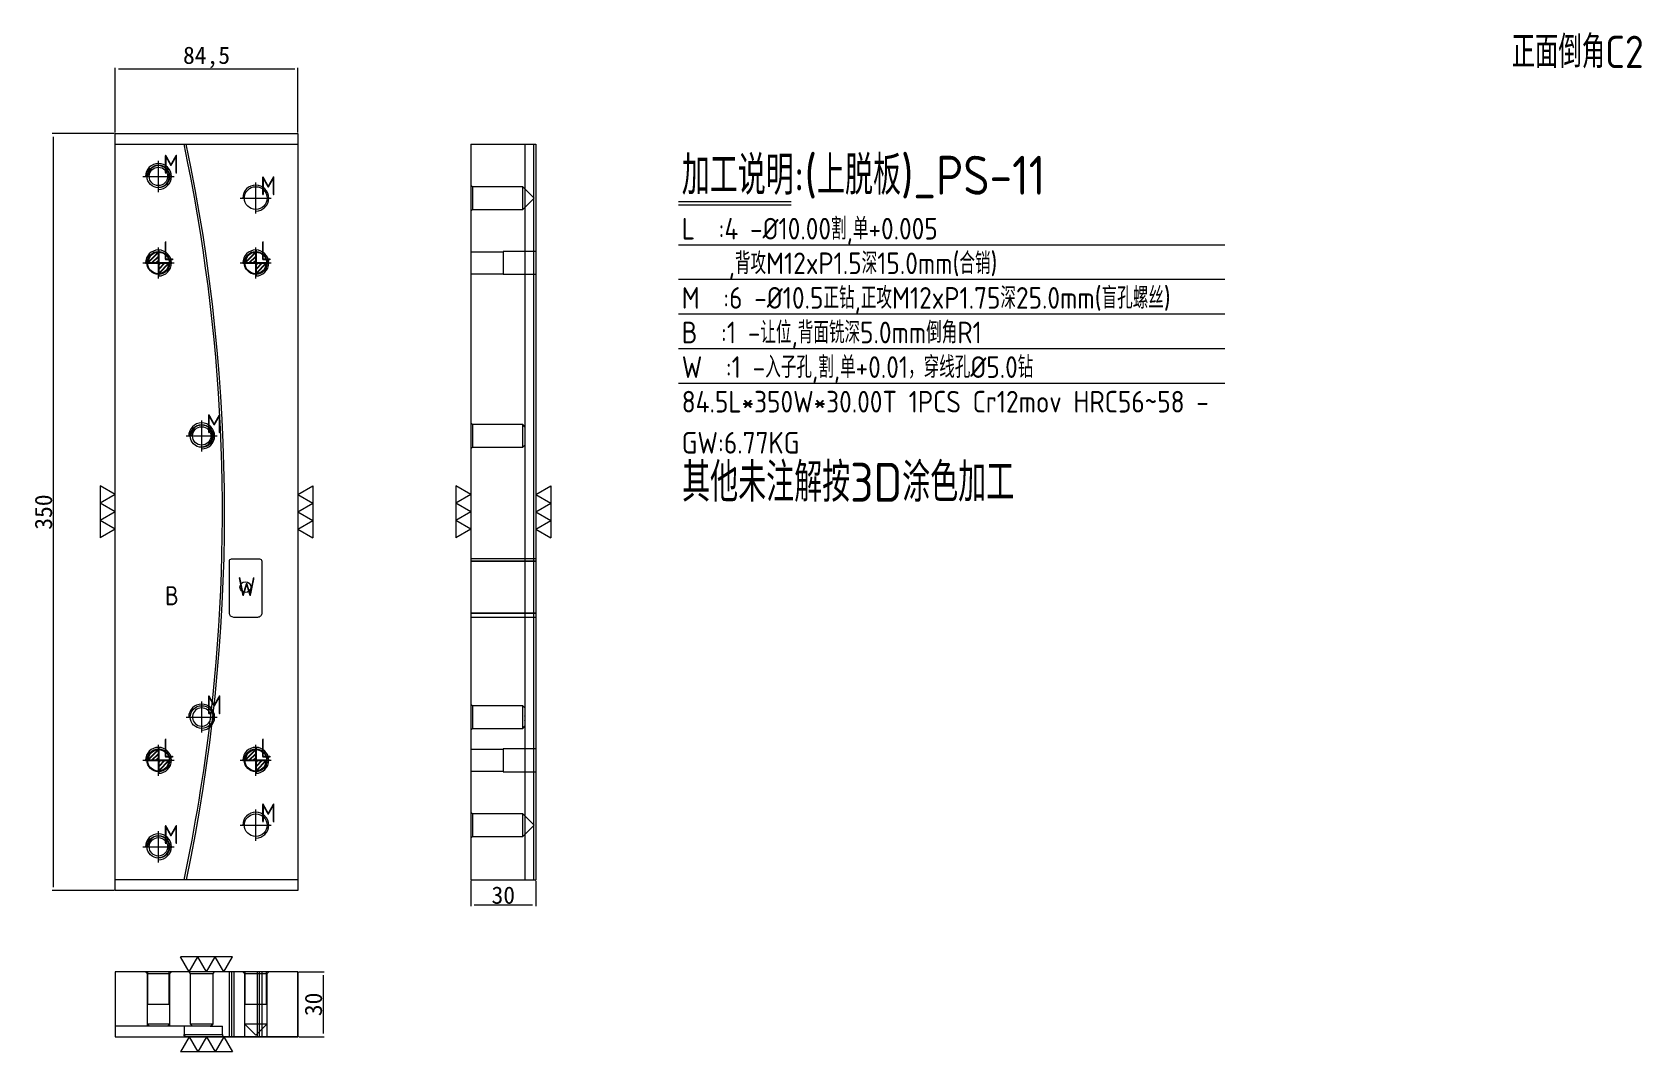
# Model space of a CAD drawing. Header units: millimetres. Extents: x 17249 to 17994, y 49855 to 50326.
import ezdxf

# ---------------------------------------------------------------- set-up
doc = ezdxf.new("R2010")
doc.units = ezdxf.units.MM
doc.linetypes.add('CENTER', pattern=[0])
doc.linetypes.add('DASHED', pattern=[0])
doc.layers.add('dim', color=4, linetype='Continuous')
doc.layers.add('PS', color=7, linetype='Continuous', true_color=0xffffff)
doc.layers.add('U1', color=7, linetype='Continuous', true_color=0xffffff)
doc.styles.add('_PUG_ERP', font='txt')
doc.styles.add('gbenor', font='gbenor.shx', dxfattribs={"bigfont": 'gbcbig'})
doc.dimstyles.new('_PUG_ERP', dxfattribs={"dimtxt": 8, "dimasz": 1.5, "dimexe": 0.5, "dimexo": 0.5, "dimgap": 0.5, "dimtad": 1, "dimtxsty": '_PUG_ERP', "dimblk": 'CLOSEDBLANK', "dimcen": 0, "dimclrd": 4, "dimclre": 4, "dimclrt": 3, "dimazin": 3, "dimtfac": 1, "dimtmove": 0, "dimatfit": 3, "dimldrblk": 'CLOSEDBLANK', "dimlwd": 9, "dimlwe": 9})

# ---------------------------------------------------------------- blocks, each defined once
blk = doc.blocks.new('*D1268')
at = {"layer": 'Defpoints', "color": 0}
for p in [(17372.22, 49891.69), (17372.22, 49861.69), (17383.92, 49861.69)]:
    blk.add_point(p, dxfattribs=at)
at = {"layer": 'dim', "color": 4, "lineweight": 9}
for p, q in [((17372.72, 49891.69), (17384.42, 49891.69)), ((17383.92, 49890.19), (17383.92, 49863.19)), ((17372.72, 49861.69), (17384.42, 49861.69))]:
    blk.add_line(p, q, dxfattribs=at)
at = {"layer": 'dim', "color": 3, "lineweight": 18, "insert": (17379.42, 49876.69), "char_height": 8, "attachment_point": 5, "rotation": 90, "style": '_PUG_ERP'}
blk.add_mtext('30', dxfattribs=at)
blk = doc.blocks.new('_ClosedBlank')
blk = doc.blocks.new('*D1269')
at = {"layer": 'Defpoints', "color": 0}
for p in [(17452.19, 49934.36), (17482.19, 49934.36), (17482.19, 49922.66)]:
    blk.add_point(p, dxfattribs=at)
at = {"layer": 'dim', "color": 4, "lineweight": 9}
for p, q in [((17452.19, 49933.86), (17452.19, 49922.16)), ((17482.19, 49933.86), (17482.19, 49922.16)), ((17453.69, 49922.66), (17480.69, 49922.66))]:
    blk.add_line(p, q, dxfattribs=at)
at = {"layer": 'dim', "color": 3, "lineweight": 18, "insert": (17467.19, 49927.16), "char_height": 8, "attachment_point": 5, "style": '_PUG_ERP'}
blk.add_mtext('30', dxfattribs=at)
blk = doc.blocks.new('pg_hx_L0')
at = {"color": 230}
for p, q in [((-0.6, 0), (0.6, 0)), ((-0.5, -0.003), (0, 0.497)), ((-0.3, 0), (0, 0.3)), ((-0.1, 0), (0, 0.1)), ((0, 0.6), (0, -0.6)), ((0.5, 0.003), (0, -0.497)), ((0.1, 0), (0, -0.1)), ((0.3, 0), (0, -0.3))]:
    blk.add_line(p, q, dxfattribs=at)
for start, end in [(90, 180), (270, 0)]:
    blk.add_arc((0, 0), 0.5, start, end, dxfattribs=at)
blk = doc.blocks.new('pg_hx_LLL0')
blk.add_blockref('pg_hx_L0', (0, 0))
blk = doc.blocks.new('*D1270')
at = {"layer": 'Defpoints', "color": 0}
for p in [(17287.72, 50279.36), (17259.09, 49929.36), (17287.72, 49929.36)]:
    blk.add_point(p, dxfattribs=at)
at = {"layer": 'dim', "color": 4, "lineweight": 9}
for p, q in [((17287.22, 50279.36), (17258.59, 50279.36)), ((17259.09, 50277.86), (17259.09, 49930.86)), ((17287.22, 49929.36), (17258.59, 49929.36))]:
    blk.add_line(p, q, dxfattribs=at)
at = {"layer": 'dim', "color": 3, "lineweight": 18, "insert": (17254.59, 50104.36), "char_height": 8, "attachment_point": 5, "rotation": 90, "style": '_PUG_ERP'}
blk.add_mtext('350', dxfattribs=at)
blk = doc.blocks.new('*D1271')
at = {"layer": 'Defpoints', "color": 0}
for p in [(17372.22, 50309.34), (17287.72, 50279.36), (17372.22, 50279.36)]:
    blk.add_point(p, dxfattribs=at)
at = {"layer": 'dim', "color": 4, "lineweight": 9}
for p, q in [((17287.72, 50279.86), (17287.72, 50309.84)), ((17289.22, 50309.34), (17370.72, 50309.34)), ((17372.22, 50279.86), (17372.22, 50309.84))]:
    blk.add_line(p, q, dxfattribs=at)
at = {"layer": 'dim', "color": 3, "lineweight": 18, "insert": (17329.97, 50314.6), "char_height": 8, "attachment_point": 5, "style": '_PUG_ERP'}
blk.add_mtext('84,5', dxfattribs=at)

msp = doc.modelspace()

# ---------------------------------------------------------------- linework, layer by layer
at = {"layer": 'dim', "color": 8, "linetype": 'Continuous', "lineweight": 18}
for p, q in [((17548.218, 50248.011), (17600.382, 50248.011)), ((17548.218, 50246.511), (17600.382, 50246.511)), ((17548.218, 50228.011), (17800.938, 50228.011)), ((17548.218, 50212.011), (17800.938, 50212.011)), ((17548.218, 50196.011), (17800.938, 50196.011)), ((17548.218, 50180.011), (17800.938, 50180.011)), ((17548.218, 50164.011), (17800.938, 50164.011))]:
    msp.add_line(p, q, dxfattribs=at)
at = {"layer": 'dim', "color": 20, "linetype": 'Continuous', "lineweight": 18}
for p, q in [((17287.718, 50112.462), (17280.79, 50116.462)), ((17280.79, 50116.462), (17280.79, 50092.462)), ((17287.718, 50112.462), (17280.79, 50108.462)), ((17372.218, 50112.462), (17379.146, 50116.462)), ((17372.218, 50112.462), (17379.146, 50108.462)), ((17379.146, 50116.462), (17379.146, 50092.462)), ((17452.188, 50112.462), (17445.26, 50116.462)), ((17445.26, 50116.462), (17445.26, 50092.462)), ((17452.188, 50112.462), (17445.26, 50108.462)), ((17482.188, 50112.462), (17489.116, 50116.462)), ((17482.188, 50112.462), (17489.116, 50108.462)), ((17489.116, 50116.462), (17489.116, 50092.462)), ((17287.718, 50104.462), (17280.79, 50108.462)), ((17287.718, 50104.462), (17280.79, 50100.462)), ((17372.218, 50104.462), (17379.146, 50108.462)), ((17372.218, 50104.462), (17379.146, 50100.462)), ((17452.188, 50104.462), (17445.26, 50108.462)), ((17452.188, 50104.462), (17445.26, 50100.462)), ((17482.188, 50104.462), (17489.116, 50108.462)), ((17482.188, 50104.462), (17489.116, 50100.462)), ((17287.718, 50096.462), (17280.79, 50100.462)), ((17287.718, 50096.462), (17280.79, 50092.462)), ((17372.218, 50096.462), (17379.146, 50100.462)), ((17372.218, 50096.462), (17379.146, 50092.462)), ((17452.188, 50096.462), (17445.26, 50100.462)), ((17452.188, 50096.462), (17445.26, 50092.462)), ((17482.188, 50096.462), (17489.116, 50100.462)), ((17482.188, 50096.462), (17489.116, 50092.462)), ((17321.968, 49891.691), (17317.968, 49898.619)), ((17341.968, 49898.619), (17317.968, 49898.619)), ((17321.968, 49891.691), (17325.968, 49898.619)), ((17329.968, 49891.691), (17325.968, 49898.619)), ((17329.968, 49891.691), (17333.968, 49898.619)), ((17337.968, 49891.691), (17333.968, 49898.619)), ((17337.968, 49891.691), (17341.968, 49898.619)), ((17321.968, 49861.691), (17317.968, 49854.763)), ((17321.968, 49861.691), (17325.968, 49854.763)), ((17329.968, 49861.691), (17325.968, 49854.763)), ((17329.968, 49861.691), (17333.968, 49854.763)), ((17337.968, 49861.691), (17333.968, 49854.763)), ((17337.968, 49861.691), (17341.968, 49854.763)), ((17341.968, 49854.763), (17317.968, 49854.763))]:
    msp.add_line(p, q, dxfattribs=at)
at = {"layer": 'dim', "color": 252, "lineweight": 18}
msp.add_lwpolyline([(17287.718, 50279.362), (17372.218, 50279.362), (17372.218, 49929.362), (17287.718, 49929.362)], close=True, dxfattribs=at)
at = {"layer": 'dim', "color": 252, "linetype": 'DASHED', "lineweight": 18, "ltscale": 0.466345}
msp.add_lwpolyline([(17287.718, 49861.691), (17372.218, 49861.691), (17372.218, 49891.691), (17287.718, 49891.691)], close=True, dxfattribs=at)
at = {"layer": 'PS', "color": 11, "linetype": 'Continuous', "lineweight": 18}
for p, q in [((17287.718, 49934.362), (17287.718, 50274.562)), ((17372.218, 50274.562), (17372.218, 49934.362)), ((17452.188, 50274.562), (17482.188, 50274.562)), ((17452.188, 50274.562), (17452.188, 49934.362)), ((17482.188, 50274.562), (17482.188, 49934.362)), ((17452.188, 49934.362), (17482.188, 49934.362)), ((17287.718, 49891.691), (17287.718, 49866.691)), ((17372.218, 49891.691), (17287.718, 49891.691)), ((17372.218, 49891.691), (17372.218, 49861.691)), ((17319.549, 49866.691), (17319.549, 49862.691)), ((17319.634, 49866.691), (17319.634, 49862.691)), ((17320.656, 49861.691), (17320.571, 49861.691)), ((17372.218, 49861.691), (17320.656, 49861.691))]:
    msp.add_line(p, q, dxfattribs=at)
at = {"layer": 'PS', "color": 1, "linetype": 'Continuous', "lineweight": 18}
for p, q in [((17287.718, 50274.562), (17372.218, 50274.562)), ((17372.218, 49934.362), (17287.718, 49934.362))]:
    msp.add_line(p, q, dxfattribs=at)
at = {"layer": 'PS', "color": 31, "linetype": 'DASHED', "lineweight": 13, "ltscale": 0.466345}
for p, q in [((17477.188, 50274.562), (17477.188, 50010.14)), ((17477.188, 50008.033), (17477.188, 49934.362)), ((17331.686, 49866.691), (17319.634, 49866.691)), ((17331.931, 49866.691), (17337.318, 49866.691))]:
    msp.add_line(p, q, dxfattribs=at)
at = {"layer": 'PS', "color": 155, "linetype": 'DASHED', "lineweight": 13, "ltscale": 0.466345}
for p, q in [((17481.188, 50274.562), (17481.188, 49934.362)), ((17482.188, 50081.682), (17452.188, 50081.682)), ((17452.188, 50081.682), (17482.188, 50081.682)), ((17482.188, 50057.682), (17452.188, 50057.682)), ((17452.188, 50057.682), (17482.188, 50057.682)), ((17341.518, 49891.691), (17341.518, 49861.691)), ((17342.518, 49891.691), (17342.518, 49861.691)), ((17353.518, 49861.691), (17353.518, 49891.691)), ((17354.518, 49861.691), (17354.518, 49891.691)), ((17319.634, 49862.691), (17337.318, 49862.691))]:
    msp.add_line(p, q, dxfattribs=at)
at = {"layer": 'PS', "color": 1, "linetype": 'CENTER', "lineweight": 18, "ltscale": 0.466345}
for p, q in [((17307.718, 50252.362), (17307.718, 50266.762)), ((17300.518, 50259.562), (17314.918, 50259.562)), ((17301.718, 50259.562), (17313.718, 50259.562)), ((17307.718, 50253.562), (17307.718, 50265.562)), ((17352.718, 50242.362), (17352.718, 50256.762)), ((17345.518, 50249.562), (17359.918, 50249.562)), ((17307.718, 50212.362), (17307.718, 50226.762)), ((17352.718, 50212.362), (17352.718, 50226.762)), ((17300.518, 50219.562), (17314.918, 50219.562)), ((17345.518, 50219.562), (17359.918, 50219.562)), ((17327.718, 50132.362), (17327.718, 50146.762)), ((17327.718, 50133.562), (17327.718, 50145.562)), ((17320.518, 50139.562), (17334.918, 50139.562)), ((17321.718, 50139.562), (17333.718, 50139.562)), ((17327.718, 50002.362), (17327.718, 50016.762)), ((17320.518, 50009.562), (17334.918, 50009.562)), ((17307.718, 49982.362), (17307.718, 49996.762)), ((17352.718, 49982.362), (17352.718, 49996.762)), ((17300.518, 49989.562), (17314.918, 49989.562)), ((17345.518, 49989.562), (17359.918, 49989.562)), ((17352.718, 49952.362), (17352.718, 49966.762)), ((17307.718, 49942.362), (17307.718, 49956.762)), ((17307.718, 49943.562), (17307.718, 49955.562)), ((17345.518, 49959.562), (17359.918, 49959.562)), ((17300.518, 49949.562), (17314.918, 49949.562)), ((17301.718, 49949.562), (17313.718, 49949.562))]:
    msp.add_line(p, q, dxfattribs=at)
at = {"layer": 'PS', "color": 5, "linetype": 'DASHED', "lineweight": 13, "ltscale": 0.466345}
for p, q in [((17452.935, 50254.815), (17452.188, 50255.562)), ((17476.188, 50254.815), (17452.935, 50254.815)), ((17452.935, 50254.815), (17452.935, 50244.309)), ((17481.441, 50249.562), (17476.188, 50254.815)), ((17476.188, 50244.309), (17476.188, 50254.815)), ((17452.188, 50243.562), (17452.935, 50244.309)), ((17452.935, 50244.309), (17476.188, 50244.309)), ((17476.188, 50244.309), (17481.441, 50249.562)), ((17452.935, 50144.815), (17452.188, 50145.562)), ((17476.188, 50144.815), (17452.935, 50144.815)), ((17452.935, 50144.815), (17452.935, 50134.309)), ((17477.188, 50143.815), (17476.188, 50144.815)), ((17476.188, 50134.309), (17476.188, 50144.815)), ((17452.188, 50133.562), (17452.935, 50134.309)), ((17452.935, 50134.309), (17476.188, 50134.309)), ((17476.188, 50134.309), (17477.188, 50135.309)), ((17452.935, 50014.815), (17452.188, 50015.562)), ((17476.188, 50014.815), (17452.935, 50014.815)), ((17452.935, 50014.815), (17452.935, 50004.309)), ((17477.188, 50013.815), (17476.188, 50014.815)), ((17476.188, 50004.309), (17476.188, 50014.815)), ((17477.188, 50010.14), (17477.188, 50008.033)), ((17452.188, 50003.562), (17452.935, 50004.309)), ((17452.935, 50004.309), (17476.188, 50004.309)), ((17476.188, 50004.309), (17477.188, 50005.309)), ((17452.935, 49964.815), (17452.188, 49965.562)), ((17476.188, 49964.815), (17452.935, 49964.815)), ((17452.935, 49964.815), (17452.935, 49954.309)), ((17481.441, 49959.562), (17476.188, 49964.815)), ((17476.188, 49954.309), (17476.188, 49964.815)), ((17452.188, 49953.562), (17452.935, 49954.309)), ((17452.935, 49954.309), (17476.188, 49954.309)), ((17476.188, 49954.309), (17481.441, 49959.562)), ((17301.718, 49891.691), (17302.465, 49890.944)), ((17302.465, 49890.944), (17302.465, 49867.691)), ((17302.465, 49890.944), (17312.971, 49890.944)), ((17312.971, 49890.944), (17313.718, 49891.691)), ((17312.971, 49867.691), (17312.971, 49890.944)), ((17321.718, 49891.691), (17322.465, 49890.944)), ((17322.465, 49890.944), (17322.465, 49867.691)), ((17322.465, 49890.944), (17332.971, 49890.944)), ((17332.971, 49890.944), (17333.718, 49891.691)), ((17332.971, 49867.691), (17332.971, 49890.944)), ((17346.718, 49891.691), (17347.465, 49890.944)), ((17347.465, 49890.944), (17347.465, 49867.691)), ((17347.465, 49890.944), (17357.971, 49890.944)), ((17357.971, 49890.944), (17358.718, 49891.691)), ((17357.971, 49867.691), (17357.971, 49890.944)), ((17302.465, 49867.691), (17303.465, 49866.691)), ((17302.465, 49867.691), (17312.971, 49867.691)), ((17311.971, 49866.691), (17312.971, 49867.691)), ((17322.465, 49867.691), (17323.465, 49866.691)), ((17322.465, 49867.691), (17332.971, 49867.691)), ((17331.686, 49866.691), (17331.931, 49866.691)), ((17331.865, 49866.585), (17332.971, 49867.691)), ((17347.465, 49867.691), (17352.718, 49862.438)), ((17347.465, 49867.691), (17357.971, 49867.691)), ((17352.718, 49862.438), (17357.971, 49867.691))]:
    msp.add_line(p, q, dxfattribs=at)
at = {"layer": 'PS', "color": 11, "linetype": 'DASHED', "lineweight": 13, "ltscale": 0.466345}
for p, q in [((17467.188, 50224.562), (17452.188, 50224.562)), ((17482.188, 50224.814), (17467.188, 50224.814)), ((17467.188, 50224.814), (17467.188, 50219.562)), ((17452.188, 50214.561), (17467.188, 50214.561)), ((17467.188, 50219.562), (17467.188, 50214.309)), ((17467.188, 50214.309), (17482.188, 50214.309)), ((17482.188, 50082.682), (17452.188, 50082.682)), ((17482.188, 50055.682), (17452.188, 50055.682)), ((17467.188, 49994.562), (17452.188, 49994.562)), ((17482.188, 49994.814), (17467.188, 49994.814)), ((17467.188, 49994.814), (17467.188, 49989.562)), ((17452.188, 49984.561), (17467.188, 49984.561)), ((17467.188, 49989.562), (17467.188, 49984.309)), ((17467.188, 49984.309), (17482.188, 49984.309)), ((17302.718, 49891.691), (17302.718, 49876.691)), ((17312.718, 49876.691), (17312.718, 49891.691)), ((17347.718, 49891.691), (17347.718, 49876.691)), ((17355.518, 49891.691), (17355.518, 49861.691)), ((17357.718, 49876.691), (17357.718, 49891.691)), ((17302.465, 49876.691), (17302.465, 49866.691)), ((17312.97, 49876.691), (17302.465, 49876.691)), ((17312.97, 49866.691), (17312.97, 49876.691)), ((17347.465, 49876.691), (17347.465, 49861.691)), ((17357.97, 49876.691), (17347.465, 49876.691)), ((17357.97, 49861.691), (17357.97, 49876.691)), ((17337.318, 49862.691), (17337.318, 49866.691))]:
    msp.add_line(p, q, dxfattribs=at)
at = {"layer": 'PS', "color": 1, "linetype": 'DASHED', "lineweight": 13, "ltscale": 0.466345}
msp.add_line((17340.518, 49861.691), (17340.518, 49891.691), dxfattribs=at)
at = {"layer": 'PS', "color": 31, "linetype": 'Continuous', "lineweight": 18}
msp.add_line((17319.634, 49866.691), (17287.718, 49866.691), dxfattribs=at)
at = {"layer": 'PS', "color": 155, "linetype": 'Continuous', "lineweight": 18}
msp.add_line((17319.549, 49862.691), (17319.634, 49862.691), dxfattribs=at)
at = {"layer": 'PS', "color": 1, "lineweight": 18}
msp.add_lwpolyline([(17353.518, 50055.682), (17342.518, 50055.682, -0.4142131), (17340.518, 50057.682), (17340.518, 50081.682, -0.4142136), (17341.518, 50082.682), (17354.518, 50082.682, -0.4142136), (17355.518, 50081.682), (17355.518, 50057.682, -0.4142136)], format="xyb", close=True, dxfattribs=at)
at = {"layer": 'PS', "color": 5, "linetype": 'Continuous', "lineweight": 18}
msp.add_lwpolyline([(17331.686, 50008.033), (17331.691, 50008.074), (17331.696, 50008.116), (17331.701, 50008.157), (17331.706, 50008.199), (17331.711, 50008.241), (17331.716, 50008.282), (17331.721, 50008.324), (17331.726, 50008.366), (17331.73, 50008.408), (17331.735, 50008.45), (17331.74, 50008.492), (17331.745, 50008.534), (17331.75, 50008.576), (17331.755, 50008.618), (17331.76, 50008.66), (17331.765, 50008.702), (17331.77, 50008.744), (17331.775, 50008.787), (17331.78, 50008.829), (17331.785, 50008.871), (17331.789, 50008.914), (17331.794, 50008.956), (17331.799, 50008.999), (17331.804, 50009.041), (17331.809, 50009.084), (17331.814, 50009.126), (17331.819, 50009.169), (17331.824, 50009.212), (17331.829, 50009.254), (17331.834, 50009.297), (17331.839, 50009.34), (17331.844, 50009.383), (17331.849, 50009.425), (17331.854, 50009.468), (17331.859, 50009.51), (17331.864, 50009.553), (17331.868, 50009.595), (17331.873, 50009.637), (17331.878, 50009.68), (17331.883, 50009.722), (17331.888, 50009.764), (17331.893, 50009.806), (17331.898, 50009.848), (17331.902, 50009.89), (17331.907, 50009.932), (17331.912, 50009.974), (17331.917, 50010.015), (17331.922, 50010.057), (17331.926, 50010.099), (17331.931, 50010.14)], dxfattribs=at)
at = {"layer": 'PS', "color": 5, "linetype": 'DASHED', "lineweight": 13, "ltscale": 0.466345}
for points in [[(17477.188, 50008.033), (17477.198, 50008.074), (17477.208, 50008.116), (17477.218, 50008.157), (17477.227, 50008.199), (17477.235, 50008.241), (17477.243, 50008.282), (17477.251, 50008.324), (17477.259, 50008.366), (17477.266, 50008.408), (17477.273, 50008.45), (17477.279, 50008.492), (17477.285, 50008.534), (17477.29, 50008.576), (17477.295, 50008.618), (17477.3, 50008.66), (17477.304, 50008.702), (17477.308, 50008.744), (17477.311, 50008.787), (17477.314, 50008.829), (17477.316, 50008.871), (17477.318, 50008.914), (17477.32, 50008.956), (17477.321, 50008.999), (17477.322, 50009.041), (17477.322, 50009.084), (17477.322, 50009.126), (17477.321, 50009.169), (17477.32, 50009.212), (17477.318, 50009.254), (17477.316, 50009.297), (17477.314, 50009.34), (17477.311, 50009.383), (17477.308, 50009.425), (17477.304, 50009.468), (17477.3, 50009.51), (17477.295, 50009.553), (17477.29, 50009.595), (17477.285, 50009.637), (17477.279, 50009.68), (17477.273, 50009.722), (17477.266, 50009.764), (17477.259, 50009.806), (17477.251, 50009.848), (17477.244, 50009.89), (17477.235, 50009.932), (17477.227, 50009.974), (17477.218, 50010.015), (17477.208, 50010.057), (17477.198, 50010.099), (17477.188, 50010.14)], [(17331.686, 49866.691), (17331.691, 49866.681), (17331.696, 49866.671), (17331.701, 49866.662), (17331.706, 49866.653), (17331.711, 49866.644), (17331.716, 49866.636), (17331.721, 49866.628), (17331.726, 49866.62), (17331.73, 49866.613), (17331.735, 49866.607), (17331.74, 49866.601), (17331.745, 49866.595), (17331.75, 49866.589), (17331.755, 49866.584), (17331.76, 49866.58), (17331.765, 49866.575), (17331.77, 49866.572), (17331.775, 49866.568), (17331.78, 49866.566), (17331.785, 49866.563), (17331.789, 49866.561), (17331.794, 49866.56), (17331.799, 49866.558), (17331.804, 49866.558), (17331.809, 49866.557), (17331.814, 49866.558), (17331.819, 49866.558), (17331.824, 49866.559), (17331.829, 49866.561), (17331.834, 49866.563), (17331.839, 49866.565), (17331.844, 49866.568), (17331.849, 49866.571), (17331.854, 49866.575), (17331.859, 49866.579), (17331.864, 49866.584), (17331.868, 49866.589), (17331.873, 49866.594), (17331.878, 49866.6), (17331.883, 49866.607), (17331.888, 49866.613), (17331.893, 49866.62), (17331.898, 49866.628), (17331.902, 49866.636), (17331.907, 49866.644), (17331.912, 49866.653), (17331.917, 49866.662), (17331.922, 49866.671), (17331.926, 49866.681), (17331.931, 49866.691)]]:
    msp.add_lwpolyline(points, dxfattribs=at)
at = {"layer": 'PS', "color": 11, "linetype": 'Continuous', "lineweight": 18}
for points in [[(17320.571, 49861.691), (17320.539, 49861.692), (17320.508, 49861.693), (17320.476, 49861.696), (17320.445, 49861.699), (17320.413, 49861.703), (17320.382, 49861.709), (17320.351, 49861.715), (17320.32, 49861.722), (17320.29, 49861.73), (17320.259, 49861.739), (17320.229, 49861.749), (17320.199, 49861.76), (17320.169, 49861.772), (17320.14, 49861.785), (17320.112, 49861.798), (17320.083, 49861.813), (17320.056, 49861.828), (17320.029, 49861.844), (17320.002, 49861.861), (17319.976, 49861.879), (17319.95, 49861.897), (17319.925, 49861.917), (17319.9, 49861.937), (17319.876, 49861.958), (17319.853, 49861.98), (17319.831, 49862.002), (17319.809, 49862.025), (17319.788, 49862.049), (17319.768, 49862.073), (17319.748, 49862.098), (17319.73, 49862.124), (17319.712, 49862.15), (17319.695, 49862.177), (17319.678, 49862.205), (17319.663, 49862.233), (17319.649, 49862.261), (17319.635, 49862.29), (17319.623, 49862.319), (17319.611, 49862.348), (17319.601, 49862.378), (17319.591, 49862.408), (17319.583, 49862.439), (17319.575, 49862.47), (17319.568, 49862.501), (17319.562, 49862.532), (17319.558, 49862.564), (17319.554, 49862.596), (17319.552, 49862.627), (17319.55, 49862.659), (17319.549, 49862.691)], [(17319.634, 49862.691), (17319.634, 49862.659), (17319.636, 49862.628), (17319.638, 49862.596), (17319.642, 49862.564), (17319.647, 49862.533), (17319.652, 49862.502), (17319.659, 49862.471), (17319.666, 49862.44), (17319.675, 49862.41), (17319.685, 49862.379), (17319.695, 49862.349), (17319.707, 49862.32), (17319.719, 49862.29), (17319.733, 49862.262), (17319.747, 49862.234), (17319.762, 49862.206), (17319.778, 49862.179), (17319.795, 49862.152), (17319.813, 49862.126), (17319.832, 49862.1), (17319.851, 49862.075), (17319.872, 49862.05), (17319.893, 49862.026), (17319.914, 49862.003), (17319.937, 49861.981), (17319.96, 49861.959), (17319.983, 49861.938), (17320.008, 49861.918), (17320.033, 49861.898), (17320.058, 49861.88), (17320.085, 49861.862), (17320.112, 49861.845), (17320.139, 49861.828), (17320.167, 49861.813), (17320.195, 49861.798), (17320.224, 49861.785), (17320.253, 49861.772), (17320.282, 49861.76), (17320.312, 49861.75), (17320.342, 49861.74), (17320.372, 49861.73), (17320.403, 49861.722), (17320.434, 49861.715), (17320.466, 49861.709), (17320.497, 49861.703), (17320.528, 49861.699), (17320.56, 49861.696), (17320.592, 49861.693), (17320.624, 49861.692), (17320.656, 49861.691)]]:
    msp.add_lwpolyline(points, dxfattribs=at)
at = {"layer": 'PS', "color": 42, "linetype": 'Continuous', "lineweight": 18}
for centre, radius in [((17307.718, 50259.562), 5.253), ((17307.718, 50259.562), 4.253), ((17352.718, 50249.562), 5.253), ((17327.718, 50139.562), 5.253), ((17327.718, 50139.562), 4.253), ((17347.918, 50069.662), 2.5), ((17327.718, 50009.562), 5.253), ((17352.718, 49959.562), 5.253), ((17307.718, 49949.562), 5.253), ((17307.718, 49949.562), 4.253)]:
    msp.add_circle(centre, radius, dxfattribs=at)
at = {"layer": 'PS', "color": 42, "linetype": 'DASHED', "lineweight": 18, "ltscale": 0.466345}
for centre in [(17307.718, 50219.562), (17352.718, 50219.562), (17307.718, 49989.562), (17352.718, 49989.562)]:
    msp.add_circle(centre, 5.255, dxfattribs=at)
at = {"layer": 'PS', "color": 30, "linetype": 'DASHED', "lineweight": 13, "ltscale": 0.466345}
for centre in [(17307.718, 50219.562), (17352.718, 50219.562), (17307.718, 49989.562), (17352.718, 49989.562)]:
    msp.add_circle(centre, 5.253, dxfattribs=at)
at = {"layer": 'PS', "color": 1, "linetype": 'Continuous', "lineweight": 18}
for centre in [(17307.718, 50219.562), (17352.718, 50219.562), (17307.718, 49989.562), (17352.718, 49989.562)]:
    msp.add_circle(centre, 5, dxfattribs=at)
at = {"layer": 'PS', "color": 31, "linetype": 'DASHED', "lineweight": 13, "ltscale": 0.466345}
for start, end in [(353.449069, 11.912886), (348.115504, 353.301703)]:
    msp.add_arc((16512.318, 50104.262), 825, start, end, dxfattribs=at)
at = {"layer": 'PS', "color": 155, "linetype": 'DASHED', "lineweight": 13, "ltscale": 0.466345}
msp.add_arc((16512.318, 50104.262), 826, 348.130102, 11.898252, dxfattribs=at)
at = {"layer": 'PS', "color": 42, "linetype": 'Continuous', "lineweight": 18}
for centre, radius in [((17307.718, 50259.562), 6), ((17307.718, 50259.562), 5), ((17352.718, 50249.562), 6), ((17327.718, 50139.562), 6), ((17327.718, 50139.562), 5), ((17327.718, 50009.562), 6), ((17352.718, 49959.562), 6), ((17307.718, 49949.562), 6), ((17307.718, 49949.562), 5)]:
    msp.add_arc(centre, radius, 270, 180, dxfattribs=at)
at = {"layer": 'PS', "color": 42, "linetype": 'DASHED', "lineweight": 18, "ltscale": 0.466345}
for centre in [(17307.718, 50219.562), (17352.718, 50219.562), (17307.718, 49989.562), (17352.718, 49989.562)]:
    msp.add_arc(centre, 6, 270, 180, dxfattribs=at)
at = {"layer": 'PS', "color": 31, "linetype": 'Continuous', "lineweight": 18}
msp.add_arc((17327.718, 50009.562), 4.253, 7.821001, 338.929771, dxfattribs=at)
at = {"layer": 'PS', "color": 11, "linetype": 'DASHED', "lineweight": 13, "ltscale": 0.466345}
msp.add_arc((17338.318, 49862.691), 1, 180, 270, dxfattribs=at)

# ---------------------------------------------------------------- block references
at = {"layer": 'PS', "lineweight": 18, "ltscale": 0.466345, "xscale": 10, "yscale": 10, "zscale": 10}
for p in [(17307.718, 50219.562), (17352.718, 50219.562), (17307.718, 49989.562), (17352.718, 49989.562)]:
    msp.add_blockref('pg_hx_LLL0', p, dxfattribs=at)

# ---------------------------------------------------------------- texts
at = {"layer": 'dim', "color": 4, "lineweight": 18, "style": 'gbenor'}
for s, height, p in [('M', 8.8, (17309.863, 50260.827)), ('加工说明:(上脱板)_PS-11', 18, (17549.691, 50251.118)), ('M', 8.8, (17354.863, 50250.827)), ('L', 8.8, (17309.848, 50220.819)), ('L', 8.8, (17354.848, 50220.819)), ('    ,背攻M12xP1.5深15.0mm(合销)', 10, (17549.718, 50214.404)), ('M  :6 -%%c10.5正钻,正攻M12xP1.75深25.0mm(盲孔螺丝)', 10, (17549.718, 50198.404)), ('B  :1 -让位,背面铣深5.0mm倒角R1', 10, (17549.718, 50182.404)), ('84.5L*350W*30.00T 1PCS Cr12mov HRC56~58 - ', 10, (17549.718, 50150.404)), ('M', 8.8, (17329.863, 50140.827)), ('GW:6.77KG ', 10, (17549.718, 50131.404)), ('W', 8.8, (17344.325, 50065.487)), ('B', 8.8, (17310.754, 50061.293)), ('M', 8.8, (17329.863, 50010.827)), ('L', 8.8, (17309.848, 49990.819)), ('L', 8.8, (17354.848, 49990.819)), ('M', 8.8, (17354.863, 49960.827)), ('M', 8.8, (17309.863, 49950.827))]:
    msp.add_text(s, height=height, dxfattribs=at).set_placement(p)
at = {"layer": 'dim', "color": 1, "lineweight": 18, "style": 'gbenor'}
for s, p in [('L  :4 -%%c10.00割,单+0.005', (17549.718, 50230.404)), ('W  :1 -入子孔,割,单+0.01，穿线孔%%c5.0钻', (17549.718, 50166.404))]:
    msp.add_text(s, height=10, dxfattribs=at).set_placement(p)
at = {"layer": 'dim', "color": 21, "lineweight": 18, "style": 'gbenor'}
msp.add_text('其他未注解按3D涂色加工', height=18, dxfattribs=at).set_placement((17549.886, 50109.118))
at = {"layer": 'U1', "color": 3, "lineweight": 18, "style": 'gbenor'}
msp.add_text('正面倒角C2', height=15, dxfattribs=at).set_placement((17933.502, 50309.663))

# ---------------------------------------------------------------- dimensions: what is measured, and where the dimension line sits
at = {"layer": 'dim', "lineweight": 18}
for base, p1, p2, picture, middle in [((17372.218, 50309.339), (17287.718, 50279.362), (17372.218, 50279.362), '*D1271', (17329.968, 50314.601)), ((17482.188, 49922.662), (17452.188, 49934.362), (17482.188, 49934.362), '*D1269', (17467.188, 49927.162))]:
    dim = msp.add_linear_dim(base=base, p1=p1, p2=p2, dimstyle='_PUG_ERP', dxfattribs=at)
    dim.commit()
    dim.dimension.update_dxf_attribs({"geometry": picture, "text_midpoint": middle})
for base, p1, p2, picture, middle in [((17259.087, 49929.362), (17287.718, 50279.362), (17287.718, 49929.362), '*D1270', (17254.587, 50104.362)), ((17383.918, 49861.691), (17372.218, 49891.691), (17372.218, 49861.691), '*D1268', (17379.418, 49876.691))]:
    dim = msp.add_linear_dim(base=base, p1=p1, p2=p2, angle=90, dimstyle='_PUG_ERP', dxfattribs=at)
    dim.commit()
    dim.dimension.update_dxf_attribs({"geometry": picture, "text_midpoint": middle})

doc.saveas('drawing.dxf')
